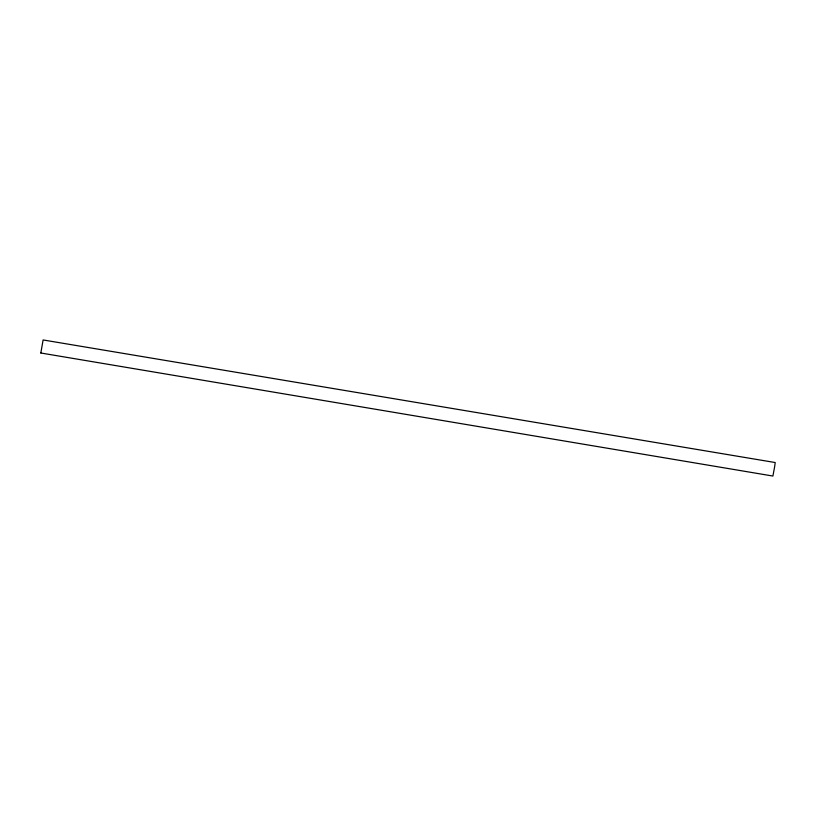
<?xml version="1.0" encoding="UTF-8"?>
<svg xmlns="http://www.w3.org/2000/svg" width="816" height="816" viewBox="0 0 816 816"><rect width="100%" height="100%" fill="white"/><g stroke="black" fill="none" stroke-linecap="round" stroke-linejoin="round"><path stroke-width="1.22" d="M40.831 353.002L772.895 476.044L774.649 466.691L775.2 462.539L43.105 339.956L40.831 353.002"/></g></svg>
